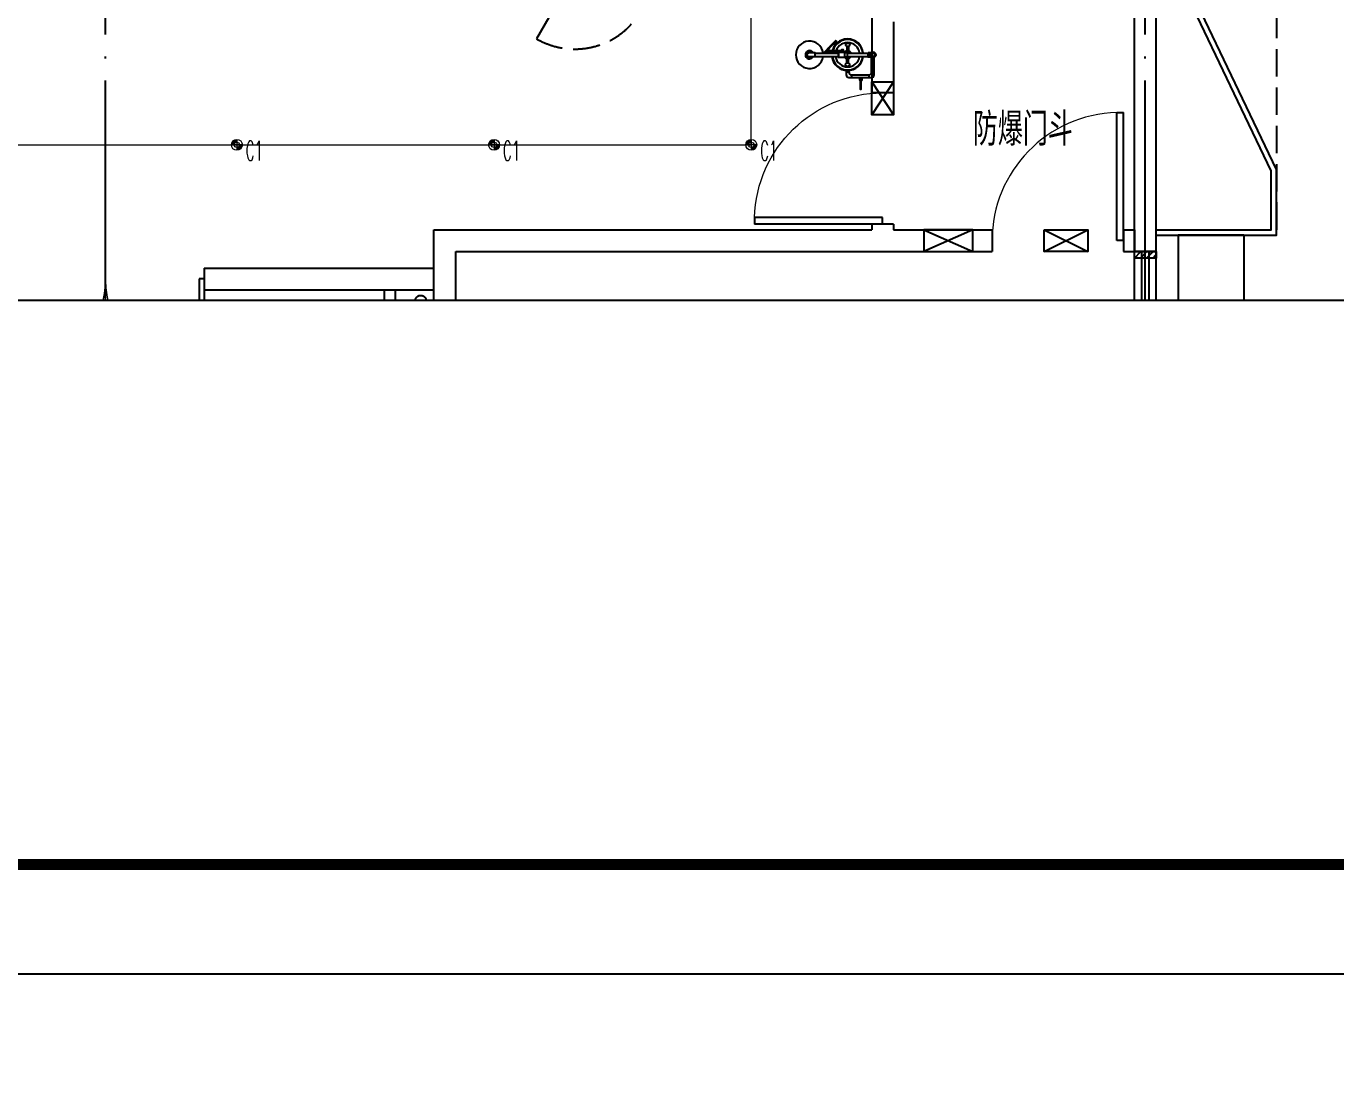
# Model space of a CAD drawing. Extents: x -621157 to 1764546, y -106808 to 741893.
# Drawn here: x 597344 to 609310, y -21421 to -11741 of the extents above; entities that cross this region are included whole.
import ezdxf
from ezdxf.enums import TextEntityAlignment as Align
from ezdxf.xclip import XClip

# ---------------------------------------------------------------- set-up
doc = ezdxf.new("R2010")
doc.units = 0
doc.header["$LTSCALE"] = 1000
doc.header["$MEASUREMENT"] = 0
doc.header["$XCLIPFRAME"] = 0
doc.linetypes.add('XREF-A-101-平面图_t3$0$DASH', pattern=[0.35, 0.25, -0.1])
doc.linetypes.add('XREF-A-101-平面图_t3$0$DOTE', pattern=[2.42, 2, -0.2, 0.02, -0.2])
for name, color, linetype in [('0-底图', 7, 'Continuous'), ('WIRE-照明', 4, 'Continuous'), ('XREF-A-101-平面图_t3$0$1212121', 8, 'Continuous'), ('XREF-A-101-平面图_t3$0$A-DOTE', 8, 'Continuous'), ('XREF-A-101-平面图_t3$0$A-ROOM-CH', 8, 'Continuous'), ('XREF-A-101-平面图_t3$0$A-SEE', 8, 'Continuous'), ('XREF-A-101-平面图_t3$0$A-SURFACE', 8, 'Continuous'), ('XREF-A-101-平面图_t3$0$A-WALL', 8, 'Continuous'), ('XREF-A-101-平面图_t3$0$A-WALL-FILL', 8, 'Continuous'), ('XREF-A-101-平面图_t3$0$A-WINDOW', 8, 'Continuous'), ('XREF-A-101-平面图_t3$0$GROUND', 8, 'Continuous'), ('XREF-A-101-平面图_t3$0$I-WALL-GYPSUM', 8, 'Continuous'), ('XREF-A-101-平面图_t3$0$M-HOLE', 8, 'Continuous'), ('XREF-A-101-平面图_t3$0$P-EQUIPMENT', 8, 'Continuous'), ('XREF-A-101-平面图_t3$0$家具-实验室家具', 8, 'Continuous'), ('XREF-A-101-平面图_t3$0$水-尺寸', 8, 'Continuous'), ('电-折断线', 3, 'Continuous')]:
    doc.layers.add(name, color=color, linetype=linetype)
doc.layers.add('00-照明回路线', color=6, linetype='Continuous', lineweight=0)
doc.layers.add('LIGHT-INF', color=6, linetype='Continuous', lineweight=0)
doc.styles.add('INF DIM', font='SIMPLEX.SHX', dxfattribs={"width": 0.7, "bigfont": 'hztxt.shx'})
doc.styles.get("Standard").update_dxf_attribs({"font": 'romans.shx', "bigfont": 'HZDXC.SHX'})
doc.styles.add('XREF-A-101-平面图_t3$0$-HZDXCROMANS', font='ROMANS.shx', dxfattribs={"bigfont": 'HZDXC.shx'})
doc.dimstyles.get("Standard").update_dxf_attribs({"dimscale": 100, "dimtxt": 3.5, "dimasz": 1, "dimexe": 2.5, "dimexo": 3, "dimgap": 1.5, "dimtad": 1, "dimdec": 0, "dimzin": 0, "dimdsep": 46, "dimtxsty": 'Standard', "dimblk": 'ARCHTICK', "dimcen": 0.09, "dimadec": 0, "dimazin": 0, "dimtfac": 1, "dimtdec": 0, "dimtix": 1, "dimtmove": 2, "dimatfit": 3, "dimfxl": 0, "dimtolj": 1, "dimtzin": 0, "dimarcsym": 0})

# ---------------------------------------------------------------- blocks, each defined once
blk = doc.blocks.new('XREF-A-101-平面图_t3$0$轴网')
at = {"layer": 'XREF-A-101-平面图_t3$0$A-DOTE', "linetype": 'XREF-A-101-平面图_t3$0$DOTE'}
for p, q in [((57000, -3300), (57000, 43300)), ((66500, -3300), (66500, 43300))]:
    blk.add_line(p, q, dxfattribs=at)
blk = doc.blocks.new('XREF-A-101-平面图_t3$0$ROOM')
at = {"layer": 'XREF-A-101-平面图_t3$0$A-ROOM-CH', "style": 'XREF-A-101-平面图_t3$0$-HZDXCROMANS', "width": 0.6}
for tag, p in [('中文房间名称', (0, -1000)), ('英文房间名称', (0, -1500))]:
    blk.add_attdef(tag, text='', height=300, dxfattribs=at).set_placement(p, align=Align.CENTER)
blk = doc.blocks.new('_ArchTick')
at = {"color": 0, "linetype": 'ByBlock', "const_width": 0.4}
blk.add_lwpolyline([(-0.5, -0.5), (0.5, 0.5)], dxfattribs=at)
blk = doc.blocks.new('*D25423')
at = {"layer": 'Defpoints', "color": 0}
blk.add_point((0, 0), dxfattribs=at)
blk.add_point((0, 0), dxfattribs=at)
blk.add_point((0, 0), dxfattribs=at)
blk.add_point((0, 0), dxfattribs=at)
at = {"layer": 'XREF-A-101-平面图_t3$0$水-尺寸', "color": 0, "linetype": 'ByBlock', "lineweight": -2}
blk.add_line((0, 300), (0, 250), dxfattribs=at)
blk.add_line((0, 300), (0, 250), dxfattribs=at)
blk.add_arc((0, 0), 0, 180, 180, dxfattribs=at)
at = {"layer": 'XREF-A-101-平面图_t3$0$水-尺寸', "color": 0, "linetype": 'ByBlock', "lineweight": -2, "xscale": 100, "yscale": 100, "zscale": 100}
for rotation in [90, 90.00000000000001]:
    blk.add_blockref('_ArchTick', (0, 0), dxfattribs=dict(at, rotation=rotation))
at = {"layer": 'XREF-A-101-平面图_t3$0$水-尺寸', "color": 0, "insert": (0, 0), "char_height": 350, "attachment_point": 5}
blk.add_mtext('\\A1;0%%d', dxfattribs=at)
blk = doc.blocks.new('XREF-A-101-平面图_t3$0$G$C869EB286')
at = {"layer": 'XREF-A-101-平面图_t3$0$A-WINDOW'}
h = blk.add_hatch(dxfattribs=at)
h.set_pattern_fill('ANSI31', color=256, scale=25)
h.set_pattern_definition([(45, (-143.957, -89940), (-28.0633, 28.0633), [])])
h.paths.add_polyline_path([(0, 60), (200, 60), (200, 0), (0, 0)])
blk.add_lwpolyline([(0, 60), (200, 60), (200, 0), (0, 0)], close=True, dxfattribs=at)
blk = doc.blocks.new('XREF-A-101-平面图_t3$0$Shower_plan')
at = {"layer": 'XREF-A-101-平面图_t3$0$1212121'}
for p, q in [((-20, -112), (-20, -94)), ((20, -112), (20, -94)), ((164, -90), (164, -66)), ((184, -114), (208, -114)), ((-16, -314), (-16, -120)), ((16, -314), (16, -120)), ((212, -177), (208, -177)), ((212, -199), (208, -199)), ((215, -184), (220, -184)), ((215, -193), (220, -193)), ((-94, -290), (-90, -290)), ((-75, -301), (-18, -302)), ((-75, -315), (-22, -315)), ((-34, -355), (-31, -355)), ((75, -302), (17, -302)), ((75, -316), (22, -316)), ((94, -327), (90, -327)), ((160, -297), (160, -321)), ((184, -274), (208, -274)), ((-34, -361), (-31, -361)), ((-16, -607), (-16, -396)), ((16, -607), (16, -396))]:
    blk.add_line(p, q, dxfattribs=at)
for points in [[(-22, -120), (-22, -112), (22, -112), (22, -120)], [(-37, -500), (-34, -500), (-34, -346), (-37, -346)], [(24, -388), (-24, -388), (-24, -338), (-22, -336), (22, -336), (24, -338)]]:
    blk.add_lwpolyline(points, close=True, dxfattribs=at)
for points in [[(143, -321), (184, -321, 0.414214), (208, -297), (208, -90, 0.414214), (184, -66), (23, -66)], [(143, -297), (160, -297, 0.414214), (184, -273), (184, -114, 0.414214), (160, -90), (23, -90)], [(-111, -308, -0.092425), (-109, -301, -0.095768), (-106, -295, -0.100909), (-101, -292, -0.104872), (-94, -290, -0.001591), (-94, -290, -0.100909)], [(-93, -325, -0.034962), (-95, -325, -0.104872), (-101, -324, -0.100909), (-106, -320, -0.095768), (-110, -314, -0.092425), (-111, -308, -0.092425)], [(-37, -349, 0.153738), (-38, -347), (-43, -347, 0.078248), (-44, -349), (-44, -364, 0.153738), (-43, -367), (-38, -367, 0.153738), (-37, -364)], [(92, -292, -0.034962), (94, -292, -0.104872), (100, -293, -0.100909), (106, -297, -0.095768), (109, -303, -0.092425), (110, -310, -0.092425)], [(110, -310, -0.092425), (109, -316, -0.095768), (105, -322, -0.100909), (100, -326, -0.104872), (94, -327, -0.001591), (94, -327, -0.100909)], [(-16, -530), (-128, -419, -1), (-122, -414)], [(-122, -414), (-53, -483, -1)], [(-23, -388), (-23, -395, 0.154019), (-19, -396), (19, -396, 0.154019), (23, -395), (23, -388)], [(-37, -491), (-54, -491, -1), (-54, -483), (-37, -483)], [(-45, -491), (-16, -519, -1)]]:
    blk.add_lwpolyline(points, format="xyb", dxfattribs=at)
for points in [[(212, -177), (214, -177), (215, -179), (215, -198), (214, -199)], [(212, -199), (214, -199), (215, -198), (215, -179), (214, -177)], [(-24, -371), (-31, -371), (-31, -346), (-24, -346)], [(-22, -336), (-22, -314), (22, -314), (22, -336)], [(-34, -491), (-28, -491), (-28, -483), (-34, -483)], [(-31, -657), (-20, -637)], [(20, -637), (31, -657), (16, -684), (-16, -684), (-31, -657)]]:
    blk.add_lwpolyline(points, dxfattribs=at)
for points in [[(221, -201), (229, -201, 0.414214), (231, -199), (231, -194, -0.414214), (232, -193), (313, -193, 0.414214), (313, -192), (313, -185, 0.414214), (313, -184), (232, -184, -0.414214), (231, -183), (231, -177, 0.414214), (229, -176), (221, -176, 0.414214), (220, -177), (220, -199, 0.414214)], [(-106, -308, -0.092425), (-105, -301, -0.095768), (-102, -295, -0.100909), (-96, -292, -0.104872), (-90, -290, -0.104872), (-84, -292, -0.100909), (-79, -296, -0.095768), (-75, -301, -0.092425), (-74, -308, -0.092425), (-75, -315, -0.095768), (-79, -320, -0.100909), (-84, -324, -0.104872), (-90, -325, -0.104872), (-97, -324, -0.100909), (-102, -320, -0.095768), (-105, -314, -0.092425)], [(106, -310, -0.092425), (105, -316, -0.095768), (101, -322, -0.100909), (96, -326, -0.104872), (90, -327, -0.104872), (84, -325, -0.100909), (78, -322, -0.095768), (75, -316, -0.092425), (74, -309, -0.092425), (75, -303, -0.095768), (78, -297, -0.100909), (84, -293, -0.104872), (90, -292, -0.104872), (96, -293, -0.100909), (101, -297, -0.095768), (105, -303, -0.092425)], [(-20, -657), (-20, -607), (20, -607), (20, -657, -1)]]:
    blk.add_lwpolyline(points, format="xyb", close=True, dxfattribs=at)
for centre, radius in [((0, -78), 26.3), ((0, -78), 16.4), ((-60, -481), 3.91)]:
    blk.add_circle(centre, radius, dxfattribs=at)
for centre, radius, start, end in [((0, -309), 144, 96.5663, 263.4343), ((0, -309), 139, 96.804, 263.1966), ((0, -309), 111, 98.3801, 261.6205), ((0, -309), 144, 276.5663, 83.4343), ((0, -309), 139, 276.804, 83.1966), ((0, -309), 111, 278.6256, 81.375), ((0, -309), 36, 116.7475, 168.6934), ((0, -309), 36, 190.3072, 231.764), ((0, -309), 18.8, 149.7809, 195.9711), ((0, -309), 36, 10.3072, 62.4104), ((0, -309), 18.8, 344.0295, 27.2237), ((0, -309), 36, 308.7702, 348.6934), ((0, -657), 125, 97.5816, 82.419), ((0, -657), 37.5, 121.3804, 58.6121)]:
    blk.add_arc(centre, radius, start, end, dxfattribs=at)
blk = doc.blocks.new('XREF-A-101-平面图_t3$0$G$C45C07046')
at = {"layer": 'XREF-A-101-平面图_t3$0$家具-实验室家具', "color": 252, "rotation": 270.0000000129395}
blk.add_blockref('XREF-A-101-平面图_t3$0$Shower_plan', (164089, 29248), dxfattribs=at)
blk = doc.blocks.new('XREF-A-101-平面图_t3$0$WINDOW2DLIB$SYSLIB$00000001')
at = {"color": 0}
for points in [[(-0.5, 0.5), (-0.5, -0.5)], [(-0.5, 0.5), (0.5, 0.5)], [(0.5, -0.5), (0.5, 0.5)], [(0.5, 0.1667), (-0.5, 0.1667)], [(0.5, -0.1667), (-0.5, -0.1667)], [(-0.5, -0.5), (0.5, -0.5)]]:
    blk.add_lwpolyline(points, dxfattribs=at)
blk = doc.blocks.new('XREF-A-101-平面图_t3$0$DOOR2DLIB$SYSLIB$00000107')
at = {"color": 0}
for p, q in [((0.45, 0.975), (0.5, 0.975)), ((0.45, 0), (0.45, 0.975)), ((0.5, 0), (0.5, 0.975)), ((0.5, 0), (0.45, 0))]:
    blk.add_line(p, q, dxfattribs=at)
at = {"color": 0, "lineweight": 13}
blk.add_arc((0.475, 0), 0.975, 91.46928, 180, dxfattribs=at)
blk = doc.blocks.new('XREF-A-101-平面图_t3$0$DOOR2DLIB$SYSLIB$00000108')
at = {"color": 0}
for p, q in [((-0.5, 0), (-0.5, 0.4875)), ((-0.475, 0.4875), (-0.5, 0.4875)), ((-0.475, 0), (-0.475, 0.4875)), ((0.475, 0), (0.475, 0.4875)), ((0.475, 0.4875), (0.5, 0.4875)), ((0.5, 0), (0.5, 0.4875)), ((-0.5, 0), (-0.475, 0)), ((0.5, 0), (0.475, 0))]:
    blk.add_line(p, q, dxfattribs=at)
at = {"color": 0, "lineweight": 13}
for centre, start, end in [((-0.4875, 0), 0, 88.53072), ((0.4875, 0), 91.46928, 180)]:
    blk.add_arc(centre, 0.4875, start, end, dxfattribs=at)
blk = doc.blocks.new('A$Cffee1762')
h = blk.add_hatch(color=8)
h.dxf.hatch_style = 1
h.paths.add_polyline_path([(-50, 0), (-24, 0, -0.414214), (0, 24), (0, 50, 0.414214)])
h.paths.add_polyline_path([(0, -24), (0, -50, 0.414214), (50, 0), (24, 0, -0.414214)])
at = {"color": 8}
for points in [[(50, 0), (-50, 0)], [(0, 50), (0, -50)]]:
    blk.add_lwpolyline(points, dxfattribs=at)
blk.add_circle((0, 0), 50)
blk.add_circle((0, 0), 24.5, dxfattribs=at)
at = {"style": 'INF DIM', "width": 0.5}
blk.add_text('C1', height=180, dxfattribs=at).set_placement((81, -144))
blk = doc.blocks.new('*U24665')
at = {"layer": 'LIGHT-INF'}
blk.add_blockref('A$Cffee1762', (-71, 47), dxfattribs=at)
blk = doc.blocks.new('*U24664')
at = {"layer": 'LIGHT-INF', "color": 0, "linetype": 'ByBlock', "lineweight": -2}
for p in [(-4700, 0), (-2350, 0), (0, 0)]:
    blk.add_blockref('*U24665', p, dxfattribs=at)
blk = doc.blocks.new('G$C6C03BD24')
at = {"layer": 'LIGHT-INF', "color": 6}
blk.add_blockref('*U24664', (62971, -11622), dxfattribs=at)
blk = doc.blocks.new('G$C4EA2D6B6')
at = {"layer": '00-照明回路线', "ltscale": 5}
for p, q in [((63000, -11675), (63000, -7675)), ((32450, -11675), (63000, -11675))]:
    blk.add_line(p, q, dxfattribs=at)
blk = doc.blocks.new('A0-Verital')
blk.add_lwpolyline([(118900, 84100), (0, 84100), (0, 0), (118900, 0)], close=True)
at = {"const_width": 100}
blk.add_lwpolyline([(2500, 83100), (117900, 83100), (117900, 1000), (2500, 1000)], close=True, dxfattribs=at)
blk = doc.blocks.new('XREF-A-101-平面图_t3$0$单出口消火栓新')
for p, q in [((-240, 700), (-846.2, 1050)), ((-479.4, 42.2), (-240, 700)), ((-240, 0), (-240, 700)), ((-240, 700), (0, 700))]:
    blk.add_line(p, q)
at = {"color": 0, "linetype": 'XREF-A-101-平面图_t3$0$DASH'}
blk.add_arc((-240, 700), 700, 150, 270, dxfattribs=at)
blk.add_solid([(-240, 0), (0, 0), (0, 700)])
at = {"layer": 'XREF-A-101-平面图_t3$0$水-尺寸', "linetype": 'ByBlock'}
dim = blk.add_angular_dim_3p(base=(0, 0), center=(0, 0), p1=(0, 0), p2=(0, 0), dimstyle='Standard', dxfattribs=at)
dim.commit()
dim.dimension.update_dxf_attribs({"geometry": '*D25423', "text_midpoint": (0, 0)})
blk = doc.blocks.new('*U25256')
at = {"layer": 'XREF-A-101-平面图_t3$0$P-EQUIPMENT', "color": 10}
blk.add_line((0, 120), (50, 120), dxfattribs=at)
at = {"layer": 'XREF-A-101-平面图_t3$0$P-EQUIPMENT'}
blk.add_circle((100, 120), 50, dxfattribs=at)
at = {"layer": 'XREF-A-101-平面图_t3$0$P-EQUIPMENT', "xscale": -1, "rotation": 90}
blk.add_blockref('XREF-A-101-平面图_t3$0$单出口消火栓新', (0, 0), dxfattribs=at)
blk = doc.blocks.new('*U25270')
at = {"layer": 'XREF-A-101-平面图_t3$0$P-EQUIPMENT', "color": 10}
blk.add_line((-100, 0), (-100, -50), dxfattribs=at)
at = {"layer": 'XREF-A-101-平面图_t3$0$P-EQUIPMENT'}
blk.add_circle((-100, -100), 50, dxfattribs=at)
at = {"layer": 'XREF-A-101-平面图_t3$0$P-EQUIPMENT', "xscale": -1, "rotation": 90}
blk.add_blockref('XREF-A-101-平面图_t3$0$单出口消火栓新', (0, 0), dxfattribs=at)
blk = doc.blocks.new('XREF-A-101-平面图_t3$0$G$C156FCA62')
at = {"layer": 'XREF-A-101-平面图_t3$0$P-EQUIPMENT', "xscale": -1, "rotation": 180}
blk.add_blockref('*U25270', (61988, 30240), dxfattribs=at)
at = {"layer": 'XREF-A-101-平面图_t3$0$P-EQUIPMENT', "rotation": 90.00000000000001}
blk.add_blockref('*U25256', (60000, 26900), dxfattribs=at)
blk = doc.blocks.new('*U25374')
at = {"layer": 'XREF-A-101-平面图_t3$0$P-EQUIPMENT', "color": 10}
blk.add_line((0, 120), (50, 120), dxfattribs=at)
at = {"layer": 'XREF-A-101-平面图_t3$0$P-EQUIPMENT'}
blk.add_circle((100, 120), 50, dxfattribs=at)
at = {"layer": 'XREF-A-101-平面图_t3$0$P-EQUIPMENT', "xscale": -1, "rotation": 90}
blk.add_blockref('XREF-A-101-平面图_t3$0$单出口消火栓新', (0, 0), dxfattribs=at)
blk = doc.blocks.new('XREF-A-101-平面图_t3$0$G$C646F86AA')
at = {"layer": 'XREF-A-101-平面图_t3$0$P-EQUIPMENT', "rotation": 90.00000000000001}
blk.add_blockref('*U25374', (60000, 26900), dxfattribs=at)
blk = doc.blocks.new('XREF-A-101-平面图_t3')
at = {"layer": 'XREF-A-101-平面图_t3$0$A-SEE', "linetype": 'XREF-A-101-平面图_t3$0$DASH'}
blk.add_lwpolyline([(247200, 41200), (247200, 41200), (267700, 41200), (267700, 27600), (267700, 27600)], dxfattribs=at)
at = {"layer": 'XREF-A-101-平面图_t3$0$A-SURFACE'}
for points in [[(266600, 27600), (267700, 27600), (267700, 28200), (266600, 30500), (266400, 30500), (266400, 30450)], [(266600, 27650), (267650, 27650), (267650, 28189), (266568, 30450), (266450, 30450)]]:
    blk.add_lwpolyline(points, dxfattribs=at)
at = {"layer": 'XREF-A-101-平面图_t3$0$A-WALL'}
for p, q in [((264000, 29750), (264000, 28900)), ((264200, 29550), (264200, 28900)), ((260000, 27200), (260000, 27650)), ((260000, 27650), (264000, 27650)), ((264000, 27700), (264000, 27650)), ((264200, 27700), (264200, 27650)), ((264200, 27650), (265100, 27650)), ((266300, 27650), (266400, 27650)), ((266400, 27650), (266400, 27450)), ((260200, 27200), (260200, 27450)), ((260200, 27450), (264100, 27450)), ((264100, 27450), (265100, 27450)), ((266300, 27450), (266400, 27450)), ((257900, 27300), (260000, 27300)), ((260000, 20350), (260000, 27200)), ((260200, 20450), (260200, 27200)), ((257900, 27100), (260000, 27100))]:
    blk.add_line(p, q, dxfattribs=at)
for points in [[(264200, 28900), (264000, 28900)], [(264200, 27700), (264000, 27700)], [(265100, 27650), (265100, 27450)], [(266300, 27650), (266300, 27450)], [(257900, 27300), (257900, 27100)]]:
    blk.add_lwpolyline(points, dxfattribs=at)
at = {"layer": 'XREF-A-101-平面图_t3$0$A-WALL-FILL', "color": 171}
for p, q in [((266400, 27450), (266400, 30500)), ((266600, 27450), (266600, 30500))]:
    blk.add_line(p, q, dxfattribs=at)
blk.add_lwpolyline([(266400, 27450), (266600, 27450)], dxfattribs=at)
at = {"layer": 'XREF-A-101-平面图_t3$0$GROUND'}
for p, q in [((266800, 27600), (266800, 24000)), ((267400, 27600), (266800, 27600)), ((267400, 27600), (267400, 23400))]:
    blk.add_line(p, q, dxfattribs=at)
at = {"layer": 'XREF-A-101-平面图_t3$0$I-WALL-GYPSUM'}
for p, q in [((259550, 26950), (259550, 27100)), ((259550, 27100), (259650, 27100)), ((259650, 26950), (259650, 27100))]:
    blk.add_line(p, q, dxfattribs=at)
at = {"layer": 'XREF-A-101-平面图_t3$0$M-HOLE'}
for points in [[(264000, 29000), (264200, 29000), (264200, 28700), (264000, 28700)], [(264475, 27450), (264925, 27450), (264925, 27650), (264475, 27650)], [(265575, 27650), (265975, 27650), (265975, 27450), (265575, 27450)]]:
    blk.add_lwpolyline(points, close=True, dxfattribs=at)
for points in [[(264000, 29000), (264200, 28700)], [(264200, 29000), (264000, 28700)], [(264475, 27650), (264925, 27450)], [(264925, 27650), (264475, 27450)], [(265575, 27450), (265975, 27650)], [(265575, 27650), (265975, 27450)]]:
    blk.add_lwpolyline(points, dxfattribs=at)
for name, p in [('XREF-A-101-平面图_t3$0$G$C156FCA62', (200000, 0)), ('XREF-A-101-平面图_t3$0$G$C646F86AA', (200000, 0)), ('XREF-A-101-平面图_t3$0$G$C646F86AA', (200000, 0)), ('XREF-A-101-平面图_t3$0$G$C45C07046', (100000, 0))]:
    blk.add_blockref(name, p)
at = {"layer": 'XREF-A-101-平面图_t3$0$A-DOTE'}
blk.add_blockref('XREF-A-101-平面图_t3$0$轴网', (200000, 0), dxfattribs=at)
at = {"layer": 'XREF-A-101-平面图_t3$0$A-ROOM-CH'}
ref = blk.add_blockref('XREF-A-101-平面图_t3$0$ROOM', (265381, 29418), dxfattribs=at)
ref.add_attrib('中文房间名称', '防爆门斗', dxfattribs={"height": 300, "style": 'XREF-A-101-平面图_t3$0$-HZDXCROMANS', "width": 0.8}).set_placement((265381, 28418), align=Align.CENTER)
at = {"layer": 'XREF-A-101-平面图_t3$0$A-WINDOW'}
for name, p, xscale, yscale, zscale, rotation in [('XREF-A-101-平面图_t3$0$DOOR2DLIB$SYSLIB$00000107', (264100, 28300), 1200, -1200, 1200, 270.0000000000008), ('XREF-A-101-平面图_t3$0$WINDOW2DLIB$SYSLIB$00000001', (266500, 23950), 6999.999999946682, 200, 6999.999999946682, 90)]:
    blk.add_blockref(name, p, dxfattribs=dict(at, xscale=xscale, yscale=yscale, zscale=zscale, rotation=rotation))
for name, p, xscale, yscale, zscale in [('XREF-A-101-平面图_t3$0$DOOR2DLIB$SYSLIB$00000107', (265700, 27550), 1200, 1200, 1200), ('XREF-A-101-平面图_t3$0$DOOR2DLIB$SYSLIB$00000108', (257000, 27200), -1800, -1800, -1800)]:
    blk.add_blockref(name, p, dxfattribs=dict(at, xscale=xscale, yscale=yscale, zscale=zscale))
at = {"layer": 'XREF-A-101-平面图_t3$0$A-WINDOW', "rotation": 180}
blk.add_blockref('XREF-A-101-平面图_t3$0$G$C869EB286', (266600, 27450), dxfattribs=at)

msp = doc.modelspace()

# ---------------------------------------------------------------- block references
at = {"layer": '0-底图'}
ref = msp.add_blockref('XREF-A-101-平面图_t3', (341069, -41250), dxfattribs=at)
XClip(ref).set_block_clipping_path([(188448.3743934482, 27012.7393680913), (279528.158095957, 51688.9437777734)])

# ---------------------------------------------------------------- next in the draw order: linework, layer by layer
at = {"layer": '电-折断线'}
msp.add_lwpolyline([(534469, -14245), (574207, -14245), (574283, -14035), (574357, -14455), (574432, -14245), (614169, -14245)], dxfattribs=at)

# ---------------------------------------------------------------- next in the draw order: block references
at = {"layer": 'WIRE-照明'}
msp.add_blockref('G$C6C03BD24', (541069, -1250), dxfattribs=at)

# ---------------------------------------------------------------- next in the draw order: block references
msp.add_blockref('A0-Verital', (514407, -20399))
msp.add_blockref('G$C4EA2D6B6', (540969, -1150), dxfattribs=at)

doc.saveas('drawing.dxf')
